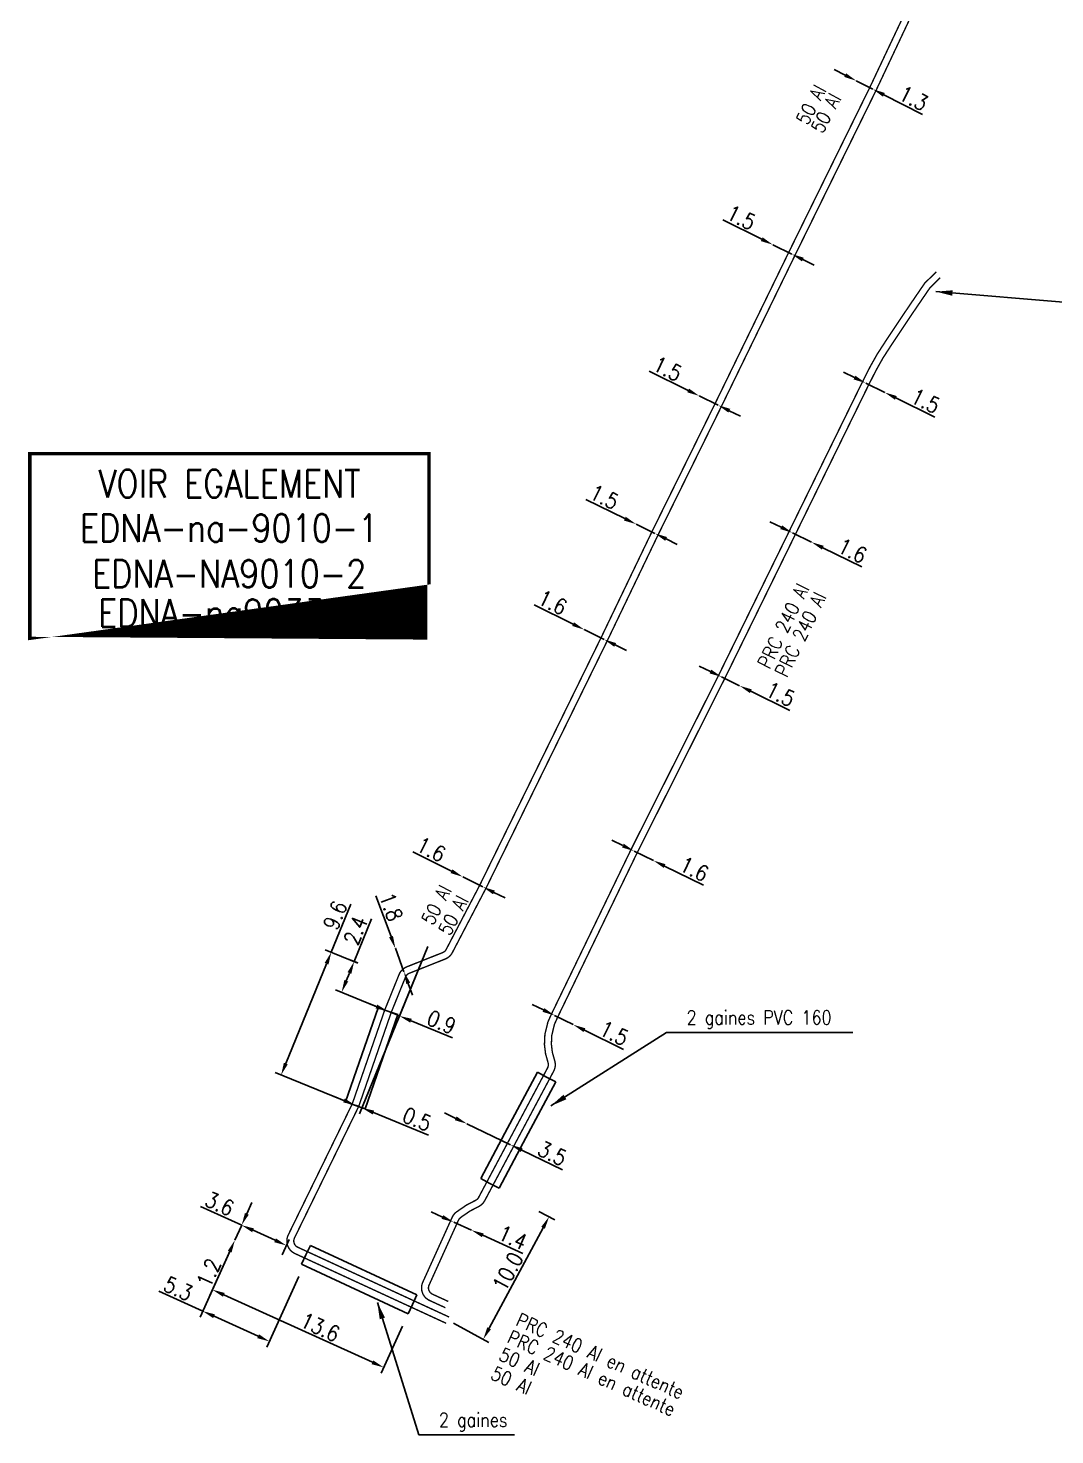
# Model space of a CAD drawing. Header units: millimetres. Extents: x 185000 to 186000, y 127000 to 128000.
# Drawn here: x 185384 to 185458.2, y 127150.5 to 127252.2 of the extents above; entities that cross this region are included whole.
import ezdxf
from ezdxf.enums import TextEntityAlignment as Align

# ---------------------------------------------------------------- set-up
doc = ezdxf.new("R2010")
doc.units = ezdxf.units.MM
doc.header["$PDMODE"] = 34
doc.layers.get('DEFPOINTS').update_dxf_attribs({"linetype": 'CONTINUOUS'})
for name, color, linetype in [('M_120', 5, 'M_ST_13'), ('M_400', 7, 'CONTINUOUS'), ('M_930', 7, 'CONTINUOUS')]:
    doc.layers.add(name, color=color, linetype=linetype)
doc.styles.get("Standard").update_dxf_attribs({"font": 'romans.shx', "width": 0.85})
doc.linetypes.add('M_ST_13', pattern='A,5,-0.3,["oo",Standard,S=1.5,R=0,X=0,Y=-0.5],-3', length=8.3)
doc.dimstyles.get("Standard").update_dxf_attribs({"dimtxt": 1.5, "dimasz": 1.2, "dimexe": 0.625, "dimexo": 0.625, "dimgap": 0.25, "dimtad": 1, "dimdec": 1, "dimzin": 0, "dimdsep": 46, "dimtxsty": 'Standard', "dimcen": -0.5, "dimadec": 0, "dimazin": 0, "dimtfac": 1, "dimtdec": 1, "dimtmove": 0, "dimatfit": 3, "dimfxl": 0, "dimtolj": 1, "dimtzin": 0, "dimarcsym": 0})

# ---------------------------------------------------------------- blocks, each defined once
blk = doc.blocks.new('*D101')
at = {"layer": 'DEFPOINTS', "color": 0, "linetype": 'Continuous', "transparency": 16777216}
for p in [(185420.4920891248, 127166.8953975374), (185421.646523884, 127166.2757652551), (185414.3224210832, 127158.8063599413)]:
    blk.add_point(p, dxfattribs=at)
at = {"layer": 'M_120', "color": 0, "linetype": 'Continuous', "lineweight": -2, "transparency": 16777216}
for p, q in [((185420.9051062443, 127166.6737143818), (185422.0595410035, 127166.0540820994)), ((185417.3216043118, 127158.2180225794), (185421.2208922251, 127165.4827723856)), ((185414.7354382027, 127158.5846767857), (185417.3089897724, 127157.2033465544))]:
    blk.add_line(p, q, dxfattribs=at)
at = {"layer": 'M_120', "color": 0, "linetype": 'Continuous', "transparency": 16777216}
for points in [[(185421.0887267469, 127165.5537109954), (185421.3530577034, 127165.4118337758), (185421.646523884, 127166.2757652551)], [(185417.1894388335, 127158.2889611892), (185417.45376979, 127158.1470839696), (185416.8959726529, 127157.42502971)]]:
    blk.add_solid(points, dxfattribs=at)
at = {"layer": 'M_120', "color": 0, "linetype": 'Continuous', "transparency": 16777216, "insert": (185418.6713353337, 127162.3185800445), "char_height": 1.125, "attachment_point": 5, "rotation": 61.775728025605936}
blk.add_mtext('\\A1;10.0', dxfattribs=at)
blk = doc.blocks.new('*D102')
at = {"layer": 'DEFPOINTS', "color": 0, "linetype": 'Continuous', "transparency": 16777216}
for p in [(185399.4364015726, 127165.6730669151), (185398.941614988, 127164.5798211807), (185398.941614988, 127164.5798211807)]:
    blk.add_point(p, dxfattribs=at)
at = {"layer": 'M_120', "color": 0, "linetype": 'Continuous', "lineweight": -2, "transparency": 16777216}
for p, q in [((185399.807491511, 127166.4930012159), (185400.1785814494, 127167.3129355167)), ((185399.4364015726, 127165.6730669151), (185398.941614988, 127164.5798211807)), ((185398.5705250496, 127163.7598868799), (185397.2750235681, 127160.8974376691))]:
    blk.add_line(p, q, dxfattribs=at)
at = {"layer": 'M_120', "color": 0, "linetype": 'Continuous', "transparency": 16777216}
for points in [[(185399.6708357942, 127166.554849539), (185399.9441472278, 127166.4311528928), (185399.4364015726, 127165.6730669151)], [(185398.4338693328, 127163.821735203), (185398.7071807664, 127163.6980385568), (185398.941614988, 127164.5798211807)]]:
    blk.add_solid(points, dxfattribs=at)
at = {"layer": 'M_120', "color": 0, "linetype": 'Continuous', "transparency": 16777216, "insert": (185397.0539507556, 127162.2279367395), "char_height": 1.125, "attachment_point": 5, "rotation": 65.64920741727332}
blk.add_mtext('\\A1;1.2', dxfattribs=at)
blk = doc.blocks.new('*D103')
at = {"layer": 'DEFPOINTS', "color": 0, "linetype": 'Continuous', "transparency": 16777216}
for p in [(185399.4364015726, 127165.6730669151), (185399.4364015726, 127165.6730669151), (185402.1744176732, 127163.1130264441)]:
    blk.add_point(p, dxfattribs=at)
at = {"layer": 'M_120', "color": 0, "linetype": 'Continuous', "lineweight": -2, "transparency": 16777216}
for p, q in [((185399.4364015726, 127165.6730669151), (185396.4507749479, 127167.0277123559)), ((185401.8506516123, 127164.5776677843), (185400.2559853519, 127165.3012034607)), ((185402.3680965557, 127163.5398929959), (185402.8639142741, 127164.6326708817))]:
    blk.add_line(p, q, dxfattribs=at)
at = {"layer": 'M_120', "color": 0, "linetype": 'Continuous', "transparency": 16777216}
for points in [[(185400.3179625943, 127165.4378007573), (185400.1940081095, 127165.1646061642), (185399.4364015726, 127165.6730669151)], [(185401.9126288547, 127164.7142650809), (185401.7886743699, 127164.4410704878), (185402.6702353916, 127164.20580433)]]:
    blk.add_solid(points, dxfattribs=at)
at = {"layer": 'M_120', "color": 0, "linetype": 'Continuous', "transparency": 16777216, "insert": (185397.8436825825, 127167.2193078454), "char_height": 1.125, "attachment_point": 5, "rotation": 335.5951437315784}
blk.add_mtext('\\A1;3.6', dxfattribs=at)
blk = doc.blocks.new('*D104')
at = {"layer": 'DEFPOINTS', "color": 0, "linetype": 'Continuous', "transparency": 16777216}
for p in [(185398.9416149908, 127164.579821179), (185403.7680528003, 127162.3899586101), (185396.6192089957, 127159.461258826)]:
    blk.add_point(p, dxfattribs=at)
at = {"layer": 'M_120', "color": 0, "linetype": 'Continuous', "lineweight": -2, "transparency": 16777216}
for p, q in [((185398.7479361079, 127164.1529546275), (185396.4255301128, 127159.0343922745)), ((185403.5743739174, 127161.9630920585), (185401.2519679224, 127156.8445297055)), ((185396.6192089957, 127159.461258826), (185393.4570398392, 127160.8960055577)), ((185400.6260630263, 127157.6432597122), (185397.4387927747, 127159.0893953709))]:
    blk.add_line(p, q, dxfattribs=at)
at = {"layer": 'M_120', "color": 0, "linetype": 'Continuous', "transparency": 16777216}
for points in [[(185397.5007700172, 127159.2259926674), (185397.3768155322, 127158.9527980744), (185396.6192089957, 127159.461258826)], [(185400.6880402688, 127157.7798570087), (185400.5640857838, 127157.5066624157), (185401.4456468053, 127157.2713962571)]]:
    blk.add_solid(points, dxfattribs=at)
at = {"layer": 'M_120', "color": 0, "linetype": 'Continuous', "transparency": 16777216, "insert": (185394.849947474, 127161.0876010459), "char_height": 1.125, "attachment_point": 5, "rotation": 335.59514367934344}
blk.add_mtext('\\A1;5.3', dxfattribs=at)
blk = doc.blocks.new('*D105')
at = {"layer": 'DEFPOINTS', "color": 0, "linetype": 'Continuous', "transparency": 16777216}
for p in [(185398.9416149908, 127164.579821179), (185397.3218326716, 127161.0098352178), (185411.248962789, 127158.7946859164)]:
    blk.add_point(p, dxfattribs=at)
at = {"layer": 'M_120', "color": 0, "linetype": 'Continuous', "lineweight": -2, "transparency": 16777216}
for p, q in [((185398.7479361079, 127164.1529546275), (185397.1281537888, 127160.5829686662)), ((185408.8852319479, 127155.7632628503), (185398.1414164506, 127160.6379717627)), ((185411.0552839061, 127158.3678193649), (185409.5111368439, 127154.9645328437))]:
    blk.add_line(p, q, dxfattribs=at)
at = {"layer": 'M_120', "color": 0, "linetype": 'Continuous', "transparency": 16777216}
for points in [[(185398.2033936931, 127160.7745690592), (185398.0794392081, 127160.5013744662), (185397.3218326716, 127161.0098352178)], [(185408.9472091904, 127155.8998601468), (185408.8232547053, 127155.6266655538), (185409.7048157268, 127155.3913993952)]]:
    blk.add_solid(points, dxfattribs=at)
at = {"layer": 'M_120', "color": 0, "linetype": 'Continuous', "transparency": 16777216, "insert": (185405.1118675798, 127158.2989112668), "char_height": 1.125, "attachment_point": 5, "rotation": 335.59514367934344}
blk.add_mtext('\\A1;13.6', dxfattribs=at)
blk = doc.blocks.new('*D106')
at = {"layer": 'DEFPOINTS', "color": 0, "linetype": 'Continuous', "transparency": 16777216}
for p in [(185413.0791456545, 127186.2572225943), (185410.0083142974, 127181.1347876682), (185410.8411519883, 127180.7936405142)]:
    blk.add_point(p, dxfattribs=at)
at = {"layer": 'M_120', "color": 0, "linetype": 'Continuous', "lineweight": -2, "transparency": 16777216}
for p, q in [((185412.9014648451, 127185.8234529636), (185410.6634711789, 127180.3598708836)), ((185409.1754766065, 127181.4759348222), (185408.3426389156, 127181.8170819761)), ((185410.0083142974, 127181.1347876682), (185410.8411519883, 127180.7936405142)), ((185411.6739896791, 127180.4524933603), (185414.6814481998, 127179.2205775545))]:
    blk.add_line(p, q, dxfattribs=at)
at = {"layer": 'M_120', "color": 0, "linetype": 'Continuous', "transparency": 16777216}
for points in [[(185409.2323344655, 127181.614741104), (185409.1186187475, 127181.3371285404), (185410.0083142974, 127181.1347876682)], [(185411.7308475381, 127180.5912996421), (185411.6171318201, 127180.3136870785), (185410.8411519883, 127180.7936405142)]]:
    blk.add_solid(points, dxfattribs=at)
at = {"layer": 'M_120', "color": 0, "linetype": 'Continuous', "transparency": 16777216, "insert": (185413.8862707853, 127180.3567803492), "char_height": 1.125, "attachment_point": 5, "rotation": 337.7250019331366}
blk.add_mtext('\\A1;0.9', dxfattribs=at)
blk = doc.blocks.new('*D107')
at = {"layer": 'DEFPOINTS', "color": 0, "linetype": 'Continuous', "transparency": 16777216}
for p in [(185407.5665764429, 127184.7338326521), (185408.2687850989, 127184.4470312641), (185410.0103853166, 127181.1407741339)]:
    blk.add_point(p, dxfattribs=at)
at = {"layer": 'M_120', "color": 0, "linetype": 'Continuous', "lineweight": -2, "transparency": 16777216}
for p, q in [((185407.5665764429, 127184.7338326521), (185408.8234437694, 127187.8111647468)), ((185407.8348341589, 127184.6242688001), (185407.1326255028, 127184.9110701881)), ((185406.9985480266, 127183.3430636831), (185407.2262803738, 127183.9006468473)), ((185409.5764343766, 127181.3180116699), (185406.2243010175, 127182.6871154142))]:
    blk.add_line(p, q, dxfattribs=at)
at = {"layer": 'M_120', "color": 0, "linetype": 'Continuous', "transparency": 16777216}
for points in [[(185407.087416073, 127183.9573628588), (185407.3651446746, 127183.8439308358), (185407.5665764429, 127184.7338326521)], [(185406.8596837258, 127183.3997796946), (185407.1374123274, 127183.2863476716), (185406.6582519575, 127182.5098778783)]]:
    blk.add_solid(points, dxfattribs=at)
at = {"layer": 'M_120', "color": 0, "linetype": 'Continuous', "transparency": 16777216, "insert": (185407.6708366367, 127186.9726716594), "char_height": 1.125, "attachment_point": 5, "rotation": 67.78354080543686}
blk.add_mtext('\\A1;2.4', dxfattribs=at)
blk = doc.blocks.new('*D108')
at = {"layer": 'DEFPOINTS', "color": 0, "linetype": 'Continuous', "transparency": 16777216}
for p in [(185413.0791456545, 127186.2572225943), (185407.6596481194, 127174.3457592697), (185408.1223357254, 127174.1562330731)]:
    blk.add_point(p, dxfattribs=at)
at = {"layer": 'M_120', "color": 0, "linetype": 'Continuous', "lineweight": -2, "transparency": 16777216}
for p, q in [((185412.9014648451, 127185.8234529636), (185407.944654916, 127173.7224634424)), ((185406.8268104285, 127174.6869064237), (185405.9939727376, 127175.0280535777)), ((185407.6596481194, 127174.3457592697), (185408.1223357254, 127174.1562330731)), ((185408.9551734162, 127173.8150859191), (185412.9338629842, 127172.185334243))]:
    blk.add_line(p, q, dxfattribs=at)
at = {"layer": 'M_120', "color": 0, "linetype": 'Continuous', "transparency": 16777216}
for points in [[(185406.8836682875, 127174.8257127055), (185406.7699525695, 127174.5481001419), (185407.6596481194, 127174.3457592697)], [(185409.0120312752, 127173.9538922009), (185408.8983155572, 127173.6762796373), (185408.1223357254, 127174.1562330731)]]:
    blk.add_solid(points, dxfattribs=at)
at = {"layer": 'M_120', "color": 0, "linetype": 'Continuous', "transparency": 16777216, "insert": (185412.117616759, 127173.3301672484), "char_height": 1.125, "attachment_point": 5, "rotation": 337.7250019331366}
blk.add_mtext('\\A1;0.5', dxfattribs=at)
blk = doc.blocks.new('*D109')
at = {"layer": 'DEFPOINTS', "color": 0, "linetype": 'Continuous', "transparency": 16777216}
for p in [(185405.9125800104, 127185.4061507026), (185408.2676685525, 127184.4442675686), (185407.6552258912, 127174.3325223956)]:
    blk.add_point(p, dxfattribs=at)
at = {"layer": 'M_120', "color": 0, "linetype": 'Continuous', "lineweight": -2, "transparency": 16777216}
for p, q in [((185405.9125800104, 127185.4061507026), (185407.3334834687, 127188.8851112288)), ((185407.8337176124, 127184.6215051046), (185405.4786290704, 127185.5833882386)), ((185402.6258348929, 127177.3588365406), (185405.5722839413, 127184.5729648978)), ((185407.2212749512, 127174.5097599315), (185401.8515878838, 127176.7028882717))]:
    blk.add_line(p, q, dxfattribs=at)
at = {"layer": 'M_120', "color": 0, "linetype": 'Continuous', "transparency": 16777216}
for points in [[(185405.4334196405, 127184.6296809093), (185405.7111482421, 127184.5162488863), (185405.9125800104, 127185.4061507026)], [(185402.4869705921, 127177.4155525521), (185402.7646991937, 127177.3021205291), (185402.2855388239, 127176.5256507357)]]:
    blk.add_solid(points, dxfattribs=at)
at = {"layer": 'M_120', "color": 0, "linetype": 'Continuous', "transparency": 16777216, "insert": (185406.1894850163, 127188.0676957585), "char_height": 1.125, "attachment_point": 5, "rotation": 67.78354080543686}
blk.add_mtext('\\A1;9.6', dxfattribs=at)
blk = doc.blocks.new('*D110')
at = {"layer": 'DEFPOINTS', "color": 0, "linetype": 'Continuous', "transparency": 16777216}
for p in [(185410.5412464876, 127185.6850726894), (185410.5412464876, 127185.6850726894), (185411.1636920574, 127183.9961199037)]:
    blk.add_point(p, dxfattribs=at)
at = {"layer": 'M_120', "color": 0, "linetype": 'Continuous', "lineweight": -2, "transparency": 16777216}
for p, q in [((185410.2300237027, 127186.5295490823), (185409.1435227302, 127189.4776764896)), ((185411.1636920575, 127183.9961199037), (185410.5412464876, 127185.6850726894)), ((185411.603523512, 127184.1582151042), (185411.6035235121, 127184.1582151042)), ((185411.4749148425, 127183.1516435108), (185411.7861376274, 127182.3071671179))]:
    blk.add_line(p, q, dxfattribs=at)
at = {"layer": 'M_120', "color": 0, "linetype": 'Continuous', "transparency": 16777216}
for points in [[(185410.3707697682, 127186.5814195465), (185410.0892776372, 127186.4776786182), (185410.5412464876, 127185.6850726894)], [(185411.6156609079, 127183.203513975), (185411.334168777, 127183.0997730467), (185411.1636920575, 127183.9961199037)]]:
    blk.add_solid(points, dxfattribs=at)
at = {"layer": 'M_120', "color": 0, "linetype": 'Continuous', "transparency": 16777216, "insert": (185410.2348921514, 127188.6852033032), "char_height": 1.125, "attachment_point": 5, "rotation": 290.2308273359923}
blk.add_mtext('\\A1;1.8', dxfattribs=at)
blk = doc.blocks.new('*D111')
at = {"layer": 'DEFPOINTS', "color": 0, "linetype": 'Continuous', "transparency": 16777216}
for p in [(185415.4125151159, 127190.8516097924), (185415.4125151159, 127190.8516097924), (185416.8618375242, 127190.1278249096)]:
    blk.add_point(p, dxfattribs=at)
at = {"layer": 'M_120', "color": 0, "linetype": 'Continuous', "lineweight": -2, "transparency": 16777216}
for p, q in [((185414.6073360001, 127191.253712505), (185411.7963981941, 127192.6574817966)), ((185416.8618375242, 127190.1278249096), (185415.4125151159, 127190.8516097924)), ((185417.66701664, 127189.7257221969), (185418.4721957558, 127189.3236194843))]:
    blk.add_line(p, q, dxfattribs=at)
at = {"layer": 'M_120', "color": 0, "linetype": 'Continuous', "transparency": 16777216}
for points in [[(185414.6743531189, 127191.3879090243), (185414.5403188813, 127191.1195159858), (185415.4125151159, 127190.8516097924)], [(185417.7340337588, 127189.8599187162), (185417.5999995212, 127189.5915256776), (185416.8618375242, 127190.1278249096)]]:
    blk.add_solid(points, dxfattribs=at)
at = {"layer": 'M_120', "color": 0, "linetype": 'Continuous', "transparency": 16777216, "insert": (185413.1343631331, 127192.8276311036), "char_height": 1.125, "attachment_point": 5, "rotation": 333.46267027922556}
blk.add_mtext('\\A1;1.6', dxfattribs=at)
blk = doc.blocks.new('*D112')
at = {"layer": 'DEFPOINTS', "color": 0, "linetype": 'Continuous', "transparency": 16777216}
for p in [(185424.1931589141, 127208.720299594), (185424.1931589141, 127208.7202995941), (185425.6278239196, 127208.0119661118)]:
    blk.add_point(p, dxfattribs=at)
at = {"layer": 'M_120', "color": 0, "linetype": 'Continuous', "lineweight": -2, "transparency": 16777216}
for p, q in [((185423.3861598485, 127209.1187371778), (185420.5688684678, 127210.5097112424)), ((185425.6278239196, 127208.0119661119), (185424.1931589141, 127208.7202995941)), ((185426.4348229852, 127207.6135285281), (185427.2418220508, 127207.2150909444))]:
    blk.add_line(p, q, dxfattribs=at)
at = {"layer": 'M_120', "color": 0, "linetype": 'Continuous', "transparency": 16777216}
for points in [[(185423.4525661124, 127209.253237022), (185423.3197535846, 127208.9842373335), (185424.1931589141, 127208.7202995941)], [(185426.5012292491, 127207.7480283724), (185426.3684167212, 127207.4790286839), (185425.6278239196, 127208.0119661119)]]:
    blk.add_solid(points, dxfattribs=at)
at = {"layer": 'M_120', "color": 0, "linetype": 'Continuous', "transparency": 16777216, "insert": (185421.9060459451, 127210.6859422233), "char_height": 1.125, "attachment_point": 5, "rotation": 333.72318249793216}
blk.add_mtext('\\A1;1.6', dxfattribs=at)
blk = doc.blocks.new('*D113')
at = {"layer": 'DEFPOINTS', "color": 0, "linetype": 'Continuous', "transparency": 16777216}
for p in [(185427.941178363, 127216.344954777), (185427.941178363, 127216.344954777), (185429.3052940937, 127215.674441337)]:
    blk.add_point(p, dxfattribs=at)
at = {"layer": 'M_120', "color": 0, "linetype": 'Continuous', "lineweight": -2, "transparency": 16777216}
for p, q in [((185427.1334782594, 127216.7419693139), (185424.3137395045, 127218.1279754204)), ((185429.3052940937, 127215.6744413369), (185427.941178363, 127216.344954777)), ((185430.1129941974, 127215.2774268001), (185430.9206943011, 127214.8804122631))]:
    blk.add_line(p, q, dxfattribs=at)
at = {"layer": 'M_120', "color": 0, "linetype": 'Continuous', "transparency": 16777216}
for points in [[(185427.1996473488, 127216.8765859978), (185427.0673091699, 127216.60735263), (185427.941178363, 127216.344954777)], [(185430.1791632869, 127215.412043484), (185430.0468251079, 127215.1428101161), (185429.3052940937, 127215.6744413369)]]:
    blk.add_solid(points, dxfattribs=at)
at = {"layer": 'M_120', "color": 0, "linetype": 'Continuous', "transparency": 16777216, "insert": (185425.6506042775, 127218.3065630554), "char_height": 1.125, "attachment_point": 5, "rotation": 333.8241728968543}
blk.add_mtext('\\A1;1.5', dxfattribs=at)
blk = doc.blocks.new('*D114')
at = {"layer": 'DEFPOINTS', "color": 0, "linetype": 'Continuous', "transparency": 16777216}
for p in [(185432.5092608934, 127225.6136966671), (185432.5092608934, 127225.6136966671), (185433.8732057684, 127224.9428357442)]:
    blk.add_point(p, dxfattribs=at)
at = {"layer": 'M_120', "color": 0, "linetype": 'Continuous', "lineweight": -2, "transparency": 16777216}
for p, q in [((185431.7016619542, 127226.0109169504), (185428.882276372, 127227.3976413325)), ((185433.8732057684, 127224.9428357441), (185432.5092608934, 127225.6136966671)), ((185434.6808047075, 127224.5456154608), (185435.4884036467, 127224.1483951775))]:
    blk.add_line(p, q, dxfattribs=at)
at = {"layer": 'M_120', "color": 0, "linetype": 'Continuous', "transparency": 16777216}
for points in [[(185431.7678653348, 127226.1455167736), (185431.6354585737, 127225.8763171273), (185432.5092608934, 127225.6136966671)], [(185434.747008088, 127224.680215284), (185434.614601327, 127224.4110156376), (185433.8732057684, 127224.9428357441)]]:
    blk.add_solid(points, dxfattribs=at)
at = {"layer": 'M_120', "color": 0, "linetype": 'Continuous', "transparency": 16777216, "insert": (185430.2191865963, 127227.5758883991), "char_height": 1.125, "attachment_point": 5, "rotation": 333.8095769585931}
blk.add_mtext('\\A1;1.5', dxfattribs=at)
blk = doc.blocks.new('*D115')
at = {"layer": 'DEFPOINTS', "color": 0, "linetype": 'Continuous', "transparency": 16777216}
for p in [(185437.829551047, 127236.5412411123), (185437.8295510469, 127236.5412411122), (185439.1917969759, 127235.8669370049)]:
    blk.add_point(p, dxfattribs=at)
at = {"layer": 'M_120', "color": 0, "linetype": 'Continuous', "lineweight": -2, "transparency": 16777216}
for p, q in [((185437.0229580627, 127236.9405001231), (185434.207084341, 127238.3343418488)), ((185439.1917969759, 127235.8669370049), (185437.8295510469, 127236.5412411122)), ((185439.9983899601, 127235.4676779939), (185440.8049829443, 127235.068418983))]:
    blk.add_line(p, q, dxfattribs=at)
at = {"layer": 'M_120', "color": 0, "linetype": 'Continuous', "transparency": 16777216}
for points in [[(185437.0895012312, 127237.0749322872), (185436.9564148943, 127236.8060679591), (185437.8295510469, 127236.5412411122)], [(185440.0649331286, 127235.602110158), (185439.9318467916, 127235.3332458299), (185439.1917969759, 127235.8669370049)]]:
    blk.add_solid(points, dxfattribs=at)
at = {"layer": 'M_120', "color": 0, "linetype": 'Continuous', "transparency": 16777216, "insert": (185435.5444405522, 127238.5092113116), "char_height": 1.125, "attachment_point": 5, "rotation": 333.6648476696157}
blk.add_mtext('\\A1;1.5', dxfattribs=at)
blk = doc.blocks.new('*D116')
at = {"layer": 'DEFPOINTS', "color": 0, "linetype": 'Continuous', "transparency": 16777216}
for p in [(185443.8565478145, 127248.3936958738), (185443.8565478146, 127248.3936958738), (185445.0508443382, 127247.7860316462)]:
    blk.add_point(p, dxfattribs=at)
at = {"layer": 'M_120', "color": 0, "linetype": 'Continuous', "lineweight": -2, "transparency": 16777216}
for p, q in [((185443.0544083584, 127248.801828564), (185442.2522689021, 127249.2099612542)), ((185443.8565478146, 127248.3936958738), (185445.0508443383, 127247.7860316462)), ((185445.8529837945, 127247.377898956), (185448.6533099317, 127245.9530785822))]:
    blk.add_line(p, q, dxfattribs=at)
at = {"layer": 'M_120', "color": 0, "linetype": 'Continuous', "transparency": 16777216}
for points in [[(185443.1224304734, 127248.9355184734), (185442.9863862433, 127248.6681386547), (185443.8565478146, 127248.3936958738)], [(185445.9210059095, 127247.5115888654), (185445.7849616794, 127247.2442090467), (185445.0508443383, 127247.7860316462)]]:
    blk.add_solid(points, dxfattribs=at)
at = {"layer": 'M_120', "color": 0, "linetype": 'Continuous', "transparency": 16777216, "insert": (185447.9943271664, 127247.1298719708), "char_height": 1.125, "attachment_point": 5, "rotation": 333.03277337133625}
blk.add_mtext('\\A1;1.3', dxfattribs=at)
blk = doc.blocks.new('*D540')
at = {"layer": 'DEFPOINTS', "color": 0, "linetype": 'Continuous', "transparency": 16777216}
for p in [(185414.7647150115, 127165.8908039785), (185416.0400095332, 127165.3132021409), (185416.0400095333, 127165.3132021409)]:
    blk.add_point(p, dxfattribs=at)
at = {"layer": 'M_120', "color": 0, "linetype": 'Continuous', "lineweight": -2, "transparency": 16777216}
for p, q in [((185413.944882819, 127166.2621194456), (185413.1250506264, 127166.6334349126)), ((185414.7647150115, 127165.8908039785), (185416.0400095333, 127165.3132021409)), ((185416.8598417258, 127164.9418866739), (185419.7634140744, 127163.6268110615))]:
    blk.add_line(p, q, dxfattribs=at)
at = {"layer": 'M_120', "color": 0, "linetype": 'Continuous', "transparency": 16777216}
for points in [[(185414.0067687301, 127166.3987581443), (185413.8829969078, 127166.1254807468), (185414.7647150115, 127165.8908039785)], [(185416.921727637, 127165.0785253726), (185416.7979558146, 127164.8052479751), (185416.0400095333, 127165.3132021409)]]:
    blk.add_solid(points, dxfattribs=at)
at = {"layer": 'M_120', "color": 0, "linetype": 'Continuous', "transparency": 16777216, "insert": (185419.0309735523, 127164.7818846279), "char_height": 1.125, "attachment_point": 5, "rotation": 335.6334468347349}
blk.add_mtext('\\A1;1.4', dxfattribs=at)
blk = doc.blocks.new('*D541')
at = {"layer": 'DEFPOINTS', "color": 0, "linetype": 'Continuous', "transparency": 16777216}
for p in [(185415.7158728938, 127173.0032136195), (185415.7158728938, 127173.0032136195), (185418.868900115, 127171.4838652912)]:
    blk.add_point(p, dxfattribs=at)
at = {"layer": 'M_120', "color": 0, "linetype": 'Continuous', "lineweight": -2, "transparency": 16777216}
for p, q in [((185414.9050944656, 127173.3939031896), (185414.0943160373, 127173.7845927598)), ((185415.7158728938, 127173.0032136195), (185418.868900115, 127171.4838652912)), ((185419.6796785432, 127171.0931757211), (185422.633228532, 127169.6699494298))]:
    blk.add_line(p, q, dxfattribs=at)
at = {"layer": 'M_120', "color": 0, "linetype": 'Continuous', "transparency": 16777216}
for points in [[(185414.9702093939, 127173.5290329277), (185414.8399795372, 127173.2587734516), (185415.7158728938, 127173.0032136195)], [(185419.7447934716, 127171.2283054591), (185419.6145636149, 127170.958045983), (185418.868900115, 127171.4838652912)]]:
    blk.add_solid(points, dxfattribs=at)
at = {"layer": 'M_120', "color": 0, "linetype": 'Continuous', "transparency": 16777216, "insert": (185421.8874173936, 127170.8618664806), "char_height": 1.125, "attachment_point": 5, "rotation": 334.27199107762027}
blk.add_mtext('\\A1;3.5', dxfattribs=at)
blk = doc.blocks.new('*D542')
at = {"layer": 'DEFPOINTS', "color": 0, "linetype": 'Continuous', "transparency": 16777216}
for p in [(185422.0542874348, 127180.830230104), (185423.3998589681, 127180.1673294715), (185423.3998589681, 127180.1673294715)]:
    blk.add_point(p, dxfattribs=at)
at = {"layer": 'M_120', "color": 0, "linetype": 'Continuous', "lineweight": -2, "transparency": 16777216}
for p, q in [((185421.2469445147, 127181.2279704835), (185420.4396015947, 127181.6257108631)), ((185422.0542874348, 127180.830230104), (185423.3998589681, 127180.1673294715)), ((185424.2072018881, 127179.769589092), (185427.0256936893, 127178.3810490171))]:
    blk.add_line(p, q, dxfattribs=at)
at = {"layer": 'M_120', "color": 0, "linetype": 'Continuous', "transparency": 16777216}
for points in [[(185421.313234578, 127181.3625276369), (185421.1806544515, 127181.0934133302), (185422.0542874348, 127180.830230104)], [(185424.2734919514, 127179.9041462453), (185424.1409118249, 127179.6350319387), (185423.3998589681, 127180.1673294715)]]:
    blk.add_solid(points, dxfattribs=at)
at = {"layer": 'M_120', "color": 0, "linetype": 'Continuous', "transparency": 16777216, "insert": (185426.351569565, 127179.5492346315), "char_height": 1.125, "attachment_point": 5, "rotation": 333.77267245359087}
blk.add_mtext('\\A1;1.5', dxfattribs=at)
blk = doc.blocks.new('*D543')
at = {"layer": 'DEFPOINTS', "color": 0, "linetype": 'Continuous', "transparency": 16777216}
for p in [(185427.8002249066, 127192.7120320734), (185429.1919390595, 127192.0296599488), (185429.1919390595, 127192.0296599487)]:
    blk.add_point(p, dxfattribs=at)
at = {"layer": 'M_120', "color": 0, "linetype": 'Continuous', "lineweight": -2, "transparency": 16777216}
for p, q in [((185426.9921328178, 127193.1082481458), (185426.184040729, 127193.5044642182)), ((185427.8002249066, 127192.7120320734), (185429.1919390595, 127192.0296599487)), ((185430.0000311483, 127191.6334438763), (185432.8211383512, 127190.2502252665))]:
    blk.add_line(p, q, dxfattribs=at)
at = {"layer": 'M_120', "color": 0, "linetype": 'Continuous', "transparency": 16777216}
for points in [[(185427.0581688299, 127193.2429301606), (185426.9260968057, 127192.973566131), (185427.8002249066, 127192.7120320734)], [(185430.0660671604, 127191.7681258911), (185429.9339951363, 127191.4987618616), (185429.1919390595, 127192.0296599487)]]:
    blk.add_solid(points, dxfattribs=at)
at = {"layer": 'M_120', "color": 0, "linetype": 'Continuous', "transparency": 16777216, "insert": (185432.1448108545, 127191.4171366092), "char_height": 1.125, "attachment_point": 5, "rotation": 333.8807997861211}
blk.add_mtext('\\A1;1.6', dxfattribs=at)
blk = doc.blocks.new('*D544')
at = {"layer": 'DEFPOINTS', "color": 0, "linetype": 'Continuous', "transparency": 16777216}
for p in [(185434.1250869202, 127205.2986405683), (185435.4277814755, 127204.6618620389), (185435.4277814755, 127204.6618620389)]:
    blk.add_point(p, dxfattribs=at)
at = {"layer": 'M_120', "color": 0, "linetype": 'Continuous', "lineweight": -2, "transparency": 16777216}
for p, q in [((185433.3165178858, 127205.6938824142), (185432.5079488514, 127206.08912426)), ((185434.1250869202, 127205.2986405683), (185435.4277814755, 127204.6618620389)), ((185436.2363505098, 127204.2666201931), (185439.0591227636, 127202.8868026777))]:
    blk.add_line(p, q, dxfattribs=at)
at = {"layer": 'M_120', "color": 0, "linetype": 'Continuous', "transparency": 16777216}
for points in [[(185433.3823915268, 127205.8286439199), (185433.2506442448, 127205.5591209084), (185434.1250869202, 127205.2986405683)], [(185436.3022241508, 127204.4013816988), (185436.1704768689, 127204.1318586874), (185435.4277814755, 127204.6618620389)]]:
    blk.add_solid(points, dxfattribs=at)
at = {"layer": 'M_120', "color": 0, "linetype": 'Continuous', "transparency": 16777216, "insert": (185438.3813893588, 127204.0528980411), "char_height": 1.125, "attachment_point": 5, "rotation": 333.94985453378644}
blk.add_mtext('\\A1;1.5', dxfattribs=at)
blk = doc.blocks.new('*D545')
at = {"layer": 'DEFPOINTS', "color": 0, "linetype": 'Continuous', "transparency": 16777216}
for p in [(185439.235138079, 127215.7252823111), (185440.6263118105, 127215.0418090863), (185440.6263118105, 127215.0418090863)]:
    blk.add_point(p, dxfattribs=at)
at = {"layer": 'M_120', "color": 0, "linetype": 'Continuous', "lineweight": -2, "transparency": 16777216}
for p, q in [((185438.4273597834, 127216.1221377319), (185437.6195814877, 127216.5189931528)), ((185439.235138079, 127215.7252823111), (185440.6263118105, 127215.0418090863)), ((185441.4340901061, 127214.6449536654), (185444.2541018347, 127213.2595030444))]:
    blk.add_line(p, q, dxfattribs=at)
at = {"layer": 'M_120', "color": 0, "linetype": 'Continuous', "transparency": 16777216}
for points in [[(185438.4935023535, 127216.2567674479), (185438.3612172132, 127215.987508016), (185439.235138079, 127215.7252823111)], [(185441.5002326762, 127214.7795833814), (185441.367947536, 127214.5103239495), (185440.6263118105, 127215.0418090863)]]:
    blk.add_solid(points, dxfattribs=at)
at = {"layer": 'M_120', "color": 0, "linetype": 'Continuous', "transparency": 16777216, "insert": (185443.5786979689, 127214.4269492242), "char_height": 1.125, "attachment_point": 5, "rotation": 333.8354595571444}
blk.add_mtext('\\A1;1.6', dxfattribs=at)
blk = doc.blocks.new('*D546')
at = {"layer": 'DEFPOINTS', "color": 0, "linetype": 'Continuous', "transparency": 16777216}
for p in [(185444.5378361443, 127226.5426873335), (185445.9107079177, 127225.8673184759), (185445.9107079177, 127225.8673184759)]:
    blk.add_point(p, dxfattribs=at)
at = {"layer": 'M_120', "color": 0, "linetype": 'Continuous', "lineweight": -2, "transparency": 16777216}
for p, q in [((185443.7302645129, 127226.9399631321), (185442.9226928815, 127227.3372389307)), ((185444.5378361443, 127226.5426873335), (185445.9107079177, 127225.8673184759)), ((185446.7182795491, 127225.4700426772), (185449.537569798, 127224.0831244875))]:
    blk.add_line(p, q, dxfattribs=at)
at = {"layer": 'M_120', "color": 0, "linetype": 'Continuous', "transparency": 16777216}
for points in [[(185443.796477146, 127227.074558404), (185443.6640518798, 127226.8053678602), (185444.5378361443, 127226.5426873335)], [(185446.7844921822, 127225.6046379491), (185446.652066916, 127225.3354474054), (185445.9107079177, 127225.8673184759)]]:
    blk.add_solid(points, dxfattribs=at)
at = {"layer": 'M_120', "color": 0, "linetype": 'Continuous', "transparency": 16777216, "insert": (185448.8627736548, 127225.2509220426), "char_height": 1.125, "attachment_point": 5, "rotation": 333.8056383152253}
blk.add_mtext('\\A1;1.5', dxfattribs=at)

msp = doc.modelspace()

# ---------------------------------------------------------------- linework, layer by layer
at = {"layer": 'M_120', "const_width": 0.1}
for points in [[(185414.2177038564, 127158.5793482623), (185411.6836219696, 127159.7482838365), (185403.9778592079, 127163.302841511), (185403.2828624959, 127163.6234335111, -0.4206911700578115), (185402.803147396, 127164.9702817576), (185407.4283460139, 127174.4418291883), (185409.7741256184, 127181.2225136901), (185410.8116474629, 127183.7919717504, -0.2050709083784538), (185411.3698818475, 127184.3469726299), (185413.9603383004, 127185.3755121384, 0.179756975649323), (185414.2189979687, 127185.6087088942), (185416.6387657377, 127190.2407375838), (185425.4028847659, 127208.1210690315), (185429.0804723002, 127215.7837887915), (185433.6486946243, 127225.0528135133), (185438.967229449, 127235.9767989667), (185444.8247325479, 127247.8926780631), (185451.1799405947, 127261.3669935696, -0.1779696473733441)], [(185414.4271383098, 127159.0333716204), (185411.8945689913, 127160.2016094686), (185404.1888062296, 127163.7561671431), (185403.4922969494, 127164.0774568692, -0.4206911700693483), (185403.2524393994, 127164.7508809925), (185407.8909502248, 127174.2496893511), (185410.242502976, 127181.0470616465), (185411.2752773972, 127183.6047625517, -0.2050709083767432), (185411.5543945895, 127183.8822629915), (185414.1448510424, 127184.9108024999, 0.1797569756510779), (185414.6621703788, 127185.3771960115), (185417.0849093107, 127190.0149122353), (185425.8527630732, 127207.9028631921), (185429.5301158871, 127215.5650938824), (185434.0977169125, 127224.8328579751), (185439.4163645028, 127235.7570750432), (185445.2769561286, 127247.6793852292), (185451.6321641754, 127261.1537007357, -0.177969647378644)], [(185414.1587706983, 127159.7064521149), (185413.0187391852, 127160.2291169542, -0.4128684412056171), (185412.5245683366, 127161.5507090912), (185414.5369838469, 127165.9939471638), (185414.6483656504, 127166.2398684794, -0.1366867159724811), (185414.9928827308, 127166.6514210051), (185415.6791810218, 127167.1231023967), (185416.3507218019, 127167.4727643026, 0.1515193205573902), (185416.5611522569, 127167.6812726523), (185417.1611044809, 127168.8081421945), (185418.6482269762, 127171.6013530175), (185421.2564114348, 127176.5002158088), (185421.5433115074, 127177.0390903066, 0.1933712674696047), (185421.5832022925, 127177.4097524924), (185421.397940428, 127178.0668165503), (185421.3183325421, 127178.733746785), (185421.3510259585, 127179.4649994814), (185421.5688858837, 127180.3613026937), (185421.8277436795, 127180.9360104064), (185427.5759922464, 127192.8225911108), (185433.9011456607, 127205.4097794992), (185439.0106489835, 127215.8353034273), (185444.3141450748, 127226.6543364098), (185444.8477880327, 127227.7045935044), (185445.361901198, 127228.6199834964), (185446.1063058235, 127229.7670581832), (185447.5946001723, 127231.9920335534), (185448.7755661403, 127233.7226528585, -0.0499710629412066), (185448.8396889059, 127233.7989876562), (185449.6435138244, 127234.5819725707)], [(185414.3671476032, 127160.1609618129), (185413.22711609, 127160.6836266521, -0.4128684411943621), (185412.9800306658, 127161.3444227206), (185414.9924461761, 127165.7876607932), (185415.1038279796, 127166.0335821088, -0.1366867159659981), (185415.2760865198, 127166.2393583716), (185415.9372010027, 127166.6937313512), (185416.5816376243, 127167.0292805002, 0.151519320555415), (185417.0024985344, 127167.4462971996), (185417.6024507584, 127168.5731667418), (185419.0895732537, 127171.3663775649), (185421.6977577123, 127176.2652403562), (185421.9846577849, 127176.804114854, 0.1933712674729892), (185422.0644393551, 127177.5454392256), (185421.8897837473, 127178.1648863128), (185421.8196630896, 127178.7523354864), (185421.8483566389, 127179.3941232713), (185422.043882356, 127180.1985407345), (185422.2808311901, 127180.7244498017), (185428.0244575667, 127192.6014730361), (185434.3490281796, 127205.1875016374), (185439.4596271745, 127215.6152611949), (185444.7615272139, 127226.4310382572), (185445.2888329581, 127227.4688231483), (185445.7900234331, 127228.3612040012), (185446.5238343712, 127229.4919545677), (185448.0089082119, 127231.7121153316), (185449.1603315945, 127233.3994421372, -0.04997106294681967), (185449.2244543601, 127233.4757769349), (185449.9207867025, 127234.1540561311)]]:
    msp.add_lwpolyline(points, format="xyb", dxfattribs=at)
at = {"layer": 'M_400', "color": 7, "linetype": 'CONTINUOUS'}
for p, q in [((185409.30159611732, 127181.38596359332), (185406.9464366919, 127174.57771185502)), ((185410.71917451586, 127180.8955846745), (185408.36401509045, 127174.0873329362)), ((185409.30159611732, 127181.38596359332), (185410.0103853166, 127181.1407741339)), ((185410.71917451586, 127180.8955846745), (185410.0103853166, 127181.1407741339)), ((185418.46555854921, 127172.32219414294), (185420.8150651573, 127176.73519126144)), ((185420.8150651573, 127176.73519126144), (185421.47708457353, 127176.38272808248)), ((185419.7895973817, 127171.61726778501), (185422.1391039898, 127176.03026490351)), ((185422.1391039898, 127176.03026490351), (185421.47708457353, 127176.38272808248)), ((185406.9464366919, 127174.57771185502), (185407.65522589118, 127174.3325223956)), ((185408.36401509045, 127174.0873329362), (185407.65522589118, 127174.3325223956)), ((185416.71975820343, 127169.04311764713), (185418.46555854921, 127172.32219414294)), ((185418.0437970359, 127168.33819128922), (185419.7895973817, 127171.61726778501)), ((185416.71975820343, 127169.04311764713), (185417.38177761965, 127168.69065446817)), ((185418.0437970359, 127168.33819128922), (185417.38177761965, 127168.69065446817)), ((185403.76691452746, 127162.84952091018), (185404.08333330404, 127163.52950558488)), ((185404.39975208064, 127164.20949025957), (185404.08333330404, 127163.52950558488)), ((185404.39975208064, 127164.20949025957), (185412.09358752405, 127160.62930075086)), ((185403.76691452746, 127162.84952091018), (185411.46074997087, 127159.26933140148)), ((185412.09358752405, 127160.62930075086), (185411.77716874745, 127159.94931607618)), ((185411.46074997087, 127159.26933140148), (185411.77716874745, 127159.94931607618))]:
    msp.add_line(p, q, dxfattribs=at)
at = {"layer": 'M_930', "const_width": 0.25}
msp.add_lwpolyline([(185384.1266615051, 127221.4432662349), (185412.968799026, 127221.4432662349), (185412.9687990261, 127208.0772740499), (185384.1266615051, 127208.0772740498)], close=True, dxfattribs=at)

# ---------------------------------------------------------------- texts
at = {"layer": 'M_120', "width": 0.85}
for p in [(185440.5907372643, 127246.6652107014), (185441.6603279395, 127246.06513082), (185413.5086311334, 127188.8306910383), (185414.7312442044, 127188.0774929623)]:
    msp.add_text('50 Al', height=1, rotation=62.36781900311036, dxfattribs=at).set_placement(p, align=Align.MIDDLE)
for s, rotation, p in [('PRC 240 Al', 63.89072955767753, (185437.5804779486, 127205.8137064131)), ('PRC 240 Al', 63.89072955767753, (185438.8292954009, 127205.2051536552)), ('PRC 240 Al en attente', 335.754327096132, (185419.1651942576, 127158.4596684674)), ('PRC 240 Al en attente', 335.754327096132, (185418.5326515524, 127157.2166910745)), ('50 Al', 335.754327096132, (185417.938606678, 127155.9517780191)), ('50 Al', 335.754327096132, (185417.3557766275, 127154.5979228167))]:
    msp.add_text(s, height=1, rotation=rotation, dxfattribs=at).set_placement(p)
at = {"layer": 'M_400', "char_height": 1, "attachment_point": 4}
for s, insert in [('2 gaines PVC 160', (185431.586608654, 127180.5232345617)), ('2 gaines', (185413.6886467239, 127151.4329733347))]:
    msp.add_mtext(s, dxfattribs=dict(at, insert=insert))
at = {"layer": 'M_930', "width": 0.85}
for s, p in [('VOIR EGALEMENT', (185398.5477302656, 127218.2722882456)), ('EDNA-na-9010-1', (185398.5285023951, 127215.0728756135)), ('EDNA-NA9010-2', (185398.5285023951, 127211.7584763545)), ('EDNA-na9033_0', (185398.5285023951, 127208.9178513785))]:
    msp.add_text(s, height=2, dxfattribs=at).set_placement(p, align=Align.CENTER)

# ---------------------------------------------------------------- dimensions: what is measured, and where the dimension line sits
at = {"layer": 'M_120', "linetype": 'Continuous'}
for base, p1, p2, angle, override, picture, middle in [((185443.8565478146, 127248.3936958738), (185445.0508443382, 127247.7860316462), (185443.8565478145, 127248.3936958738), 333.0327733713362, {"dimscale": 0.75}, '*D116', (185447.6542165912, 127246.461422424)), ((185437.8295510469, 127236.5412411122), (185439.1917969759, 127235.8669370049), (185437.829551047, 127236.5412411123), 333.6648476696157, {"dimscale": 0.75}, '*D115', (185435.2117247098, 127237.8370504914)), ((185432.5092608934, 127225.6136966671), (185433.8732057684, 127224.9428357442), (185432.5092608934, 127225.6136966671), 333.8095769585931, {"dimscale": 0.75}, '*D114', (185429.8881696935, 127226.9028892831)), ((185445.9107079177, 127225.8673184759), (185444.5378361443, 127226.5426873335), (185445.9107079177, 127225.8673184759), 153.8056383152253, {"dimscale": 0.75, "dimlfac": 1, "dimlunit": 2, "dimatfit": 0}, '*D546', (185448.5317104893, 127224.5779456831)), ((185427.941178363, 127216.344954777), (185429.3052940937, 127215.674441337), (185427.941178363, 127216.344954777), 333.8241728968542, {"dimscale": 0.75}, '*D113', (185425.3197588301, 127217.6334796356)), ((185440.6263118105, 127215.0418090863), (185439.235138079, 127215.7252823111), (185440.6263118105, 127215.0418090863), 153.8354595571444, {"dimscale": 0.75, "dimlfac": 1, "dimlunit": 2, "dimatfit": 0}, '*D545', (185443.2479851182, 127213.7538006445)), ((185424.1931589141, 127208.7202995941), (185425.6278239196, 127208.0119661118), (185424.193158914, 127208.720299594), 333.7231824979321, {"dimscale": 0.75}, '*D112', (185421.5740146253, 127210.013443002)), ((185435.4277814755, 127204.6618620389), (185434.1250869202, 127205.2986405683), (185435.4277814755, 127204.6618620389), 153.9498545337865, {"dimscale": 0.75, "dimlfac": 1, "dimlunit": 2, "dimatfit": 0}, '*D544', (185438.0520211539, 127203.3790905125)), ((185415.4125151159, 127190.8516097924), (185416.8618375242, 127190.1278249096), (185415.4125151158, 127190.8516097924), 333.4626702792256, {"dimscale": 0.75}, '*D111', (185412.7992775392, 127192.1566485072)), ((185429.1919390595, 127192.0296599487), (185427.8002249066, 127192.7120320734), (185429.1919390595, 127192.0296599487), 153.8807997861211, {"dimscale": 0.75, "dimlfac": 1, "dimlunit": 2, "dimatfit": 0}, '*D543', (185431.8146307942, 127190.7437265352)), ((185410.5412464876, 127185.6850726894), (185411.1636920574, 127183.9961199037), (185410.5412464876, 127185.6850726894), 290.2308273359923, {"dimscale": 0.75}, '*D110', (185409.531161824, 127188.4258509824)), ((185405.9125800104, 127185.4061507026), (185407.6552258912, 127174.3325223956), (185408.2676685525, 127184.4442675686), 247.7835408054368, {"dimscale": 0.75}, '*D109', (185406.8838065203, 127187.784115701)), ((185407.5665764429, 127184.7338326521), (185410.0103853166, 127181.1407741339), (185408.2687850989, 127184.4470312641), 247.7835408054368, {"dimscale": 0.75}, '*D107', (185408.3651581407, 127186.6890916019)), ((185408.1223357254, 127174.1562330731), (185407.6596481194, 127174.3457592697), (185413.0791456545, 127186.2572225943), 157.7250019331366, {"dimscale": 0.75}, '*D108', (185411.8333274641, 127172.6361358393)), ((185410.8411519883, 127180.7936405142), (185410.0083142974, 127181.1347876682), (185413.0791456545, 127186.2572225943), 157.7250019331366, {"dimscale": 0.75}, '*D106', (185413.6019814903, 127179.6627489401)), ((185423.3998589681, 127180.1673294715), (185422.0542874348, 127180.830230104), (185423.3998589681, 127180.1673294715), 153.7726724535909, {"dimscale": 0.75, "dimlfac": 1, "dimlunit": 2, "dimatfit": 0}, '*D542', (185426.0201192487, 127178.8764488648)), ((185415.7158728938, 127173.0032136195), (185418.868900115, 127171.4838652912), (185415.7158728938, 127173.0032136195), 334.2719910776203, {"dimscale": 0.75, "dimatfit": 0}, '*D541', (185421.5618427518, 127170.1862177904)), ((185399.4364015726, 127165.6730669151), (185402.1744176732, 127163.1130264442), (185399.4364015726, 127165.6730669151), 335.5951437315784, {"dimscale": 0.75}, '*D103', (185397.5337963706, 127166.5363213627)), ((185398.941614988, 127164.5798211807), (185399.4364015726, 127165.6730669151), (185398.941614988, 127164.5798211807), 65.64920741727332, {"dimscale": 0.75}, '*D102', (185397.7372293396, 127161.9186951241)), ((185416.0400095333, 127165.3132021409), (185414.7647150115, 127165.8908039785), (185416.0400095333, 127165.3132021409), 155.6334468347349, {"dimscale": 0.75, "dimlfac": 1, "dimlunit": 2, "dimatfit": 0}, '*D540', (185418.7215439964, 127164.0986911342)), ((185421.646523884, 127166.2757652551), (185414.3224210831, 127158.8063599413), (185420.4920891248, 127166.8953975374), 241.7757280256059, {"dimscale": 0.75}, '*D101', (185419.3321627249, 127161.9638869954)), ((185396.6192089957, 127159.461258826), (185403.7680528003, 127162.3899586101), (185398.9416149908, 127164.579821179), 335.5951436793434, {"dimscale": 0.75}, '*D104', (185394.5400612614, 127160.4046145634)), ((185397.3218326716, 127161.0098352178), (185411.2489627889, 127158.7946859164), (185398.9416149908, 127164.579821179), 335.5951436793434, {"dimscale": 0.75}, '*D105', (185404.8019813672, 127157.6159247843))]:
    dim = msp.add_linear_dim(base=base, p1=p1, p2=p2, angle=angle, dimstyle='Standard', override=override, dxfattribs=at)
    dim.commit()
    dim.dimension.update_dxf_attribs({"geometry": picture, "text_midpoint": middle, "dimtype": 160})

# ---------------------------------------------------------------- leaders
at = {"layer": 'M_120', "linetype": 'Continuous', "annotation_type": 0, "has_hookline": 1, "hookline_direction": 0, "text_width": 11.53571428571428}
msp.add_leader([(185449.60899833, 127233.1503473986), (185459.42044345, 127232.3409781438)], dimstyle='Standard', dxfattribs=at)
at = {"layer": 'M_400', "annotation_type": 0, "has_hookline": 1, "hookline_direction": 0}
for points, text_width in [([(185421.7875044733, 127174.2963223447), (185430.136608654, 127179.606567895), (185431.336608654, 127179.606567895)], 12.02142857142857), ([(185409.2427975228, 127160.0780396226), (185412.2386467239, 127150.516306668), (185413.4386467239, 127150.516306668)], 5.464285714285714)]:
    msp.add_leader(points, dimstyle='Standard', dxfattribs=dict(at, text_width=text_width))

doc.saveas('drawing.dxf')
